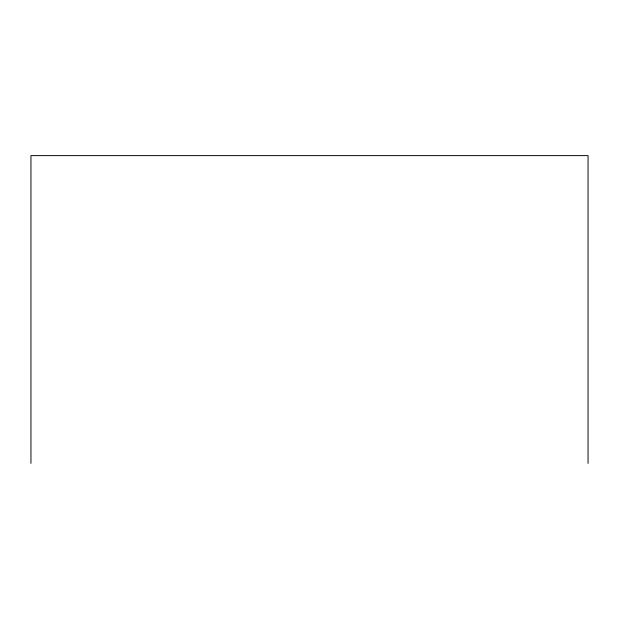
<?xml version="1.0" encoding="UTF-8"?>
<svg xmlns="http://www.w3.org/2000/svg" width="619" height="619" viewBox="0 0 619 619"><rect width="100%" height="100%" fill="white"/><g stroke="black" fill="none" stroke-linecap="round" stroke-linejoin="round"><path stroke-width="0.93" d="M588.05 463.383L588.05 155.617L30.95 155.617L30.95 463.383"/></g></svg>
